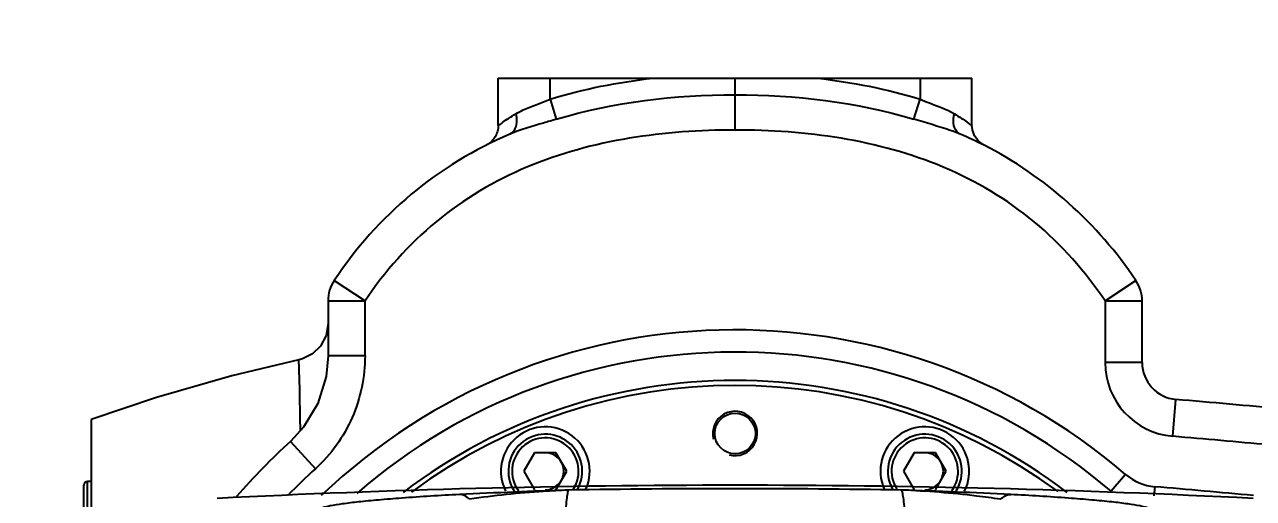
# Model space of a CAD drawing. Header units: millimetres. Extents: x 5828 to 7155, y 123 to 421.
# Drawn here: x 6352.96 to 6361.26, y 304.06 to 307.26 of the extents above; entities that cross this region are included whole.
import ezdxf

# ---------------------------------------------------------------- set-up
doc = ezdxf.new("R2010")
doc.units = ezdxf.units.MM
for name, color, linetype in [('外形图', 7, 'Continuous'), ('多重引线', 7, 'Continuous'), ('尺寸标注', 7, 'Continuous')]:
    doc.layers.add(name, color=color, linetype=linetype)
doc.styles.add('微软雅黑', font='msyh.ttc', dxfattribs={"height": 2})
doc.dimstyles.new('尺寸标注_1_20比例', dxfattribs={"dimtxt": 1.5, "dimasz": 1.25, "dimexe": 0.5, "dimexo": 0.4, "dimgap": 0.5, "dimtad": 1, "dimdec": 1, "dimlfac": 20, "dimdsep": 46, "dimtxsty": '微软雅黑', "dimcen": 0.09, "dimadec": 0, "dimazin": 0, "dimtp": 0.01, "dimtm": 0.01, "dimtfac": 1, "dimtdec": 1, "dimtofl": 0, "dimtmove": 0, "dimatfit": 3, "dimfxl": 1, "dimtolj": 1, "dimarcsym": 0})

# ---------------------------------------------------------------- blocks, each defined once
blk = doc.blocks.new('*D1056')
at = {"layer": 'Defpoints', "color": 0}
for p in [(6369.4329, 311.2873), (6369.4329, 295.1307), (6345.0571, 282.8222)]:
    blk.add_point(p, dxfattribs=at)
at = {"layer": '尺寸标注', "color": 0, "linetype": 'Continuous', "lineweight": -2}
for p, q in [((6345.0571, 283.2222), (6345.0571, 311.7873)), ((6369.4329, 295.5307), (6369.4329, 311.7873)), ((6346.3071, 311.2873), (6368.1829, 311.2873))]:
    blk.add_line(p, q, dxfattribs=at)
at = {"layer": '尺寸标注', "color": 0}
for points in [[(6346.3071, 311.4956), (6346.3071, 311.0789), (6345.0571, 311.2873)], [(6368.1829, 311.0789), (6368.1829, 311.4956), (6369.4329, 311.2873)]]:
    blk.add_solid(points, dxfattribs=at)
at = {"layer": '尺寸标注', "color": 0, "insert": (6357.245, 312.8732), "char_height": 2, "attachment_point": 5, "style": '微软雅黑'}
blk.add_mtext('\\A1;\\A1;{\\H1.05x;487.5}', dxfattribs=at)
blk = doc.blocks.new('*D1110')
at = {"layer": 'Defpoints', "color": 0}
for p in [(6369.4329, 319.1341), (6369.4329, 295.853), (6344.1571, 265.1508)]:
    blk.add_point(p, dxfattribs=at)
at = {"layer": '多重引线', "color": 0, "lineweight": -2}
for p, q in [((6344.1571, 265.5508), (6344.1571, 319.6341)), ((6369.4329, 296.253), (6369.4329, 319.6341)), ((6345.4071, 319.1341), (6368.1829, 319.1341))]:
    blk.add_line(p, q, dxfattribs=at)
at = {"layer": '多重引线', "color": 0}
for points in [[(6345.4071, 319.3424), (6345.4071, 318.9258), (6344.1571, 319.1341)], [(6368.1829, 318.9258), (6368.1829, 319.3424), (6369.4329, 319.1341)]]:
    blk.add_solid(points, dxfattribs=at)
at = {"layer": '多重引线', "color": 0, "insert": (6356.795, 320.72), "char_height": 2, "attachment_point": 5, "style": '微软雅黑'}
blk.add_mtext('\\A1;\\A1;{\\H1.05x;505.5}', dxfattribs=at)

msp = doc.modelspace()

# ---------------------------------------------------------------- linework, layer by layer
at = {"layer": '外形图', "color": 0, "linetype": 'Continuous'}
for p, q in [((6356.1575, 306.5829), (6356.1575, 306.9021)), ((6356.1575, 306.9021), (6359.3576, 306.9021)), ((6356.5075, 306.7611), (6356.5075, 306.9021)), ((6357.7575, 306.5521), (6357.7575, 306.9021)), ((6359.0075, 306.9021), (6359.0075, 306.7611)), ((6359.3576, 306.5829), (6359.3576, 306.9021)), ((6356.5075, 306.7611), (6356.5492, 306.6249)), ((6358.9658, 306.6249), (6359.0075, 306.7611)), ((6355.0497, 305.5363), (6355.2574, 305.3972)), ((6360.2576, 305.3972), (6360.4653, 305.5363)), ((6355.0074, 305.3972), (6355.0074, 305.0265)), ((6355.0074, 305.3972), (6355.2574, 305.3972)), ((6355.2574, 305.0265), (6355.2574, 305.3972)), ((6360.2576, 305.3972), (6360.2576, 304.9811)), ((6360.2576, 305.3972), (6360.5076, 305.3972)), ((6360.5076, 304.9811), (6360.5076, 305.3972)), ((6355.0074, 305.0265), (6354.9948, 304.8859)), ((6355.2574, 305.0265), (6355.0074, 305.0265)), ((6360.5076, 304.9811), (6360.2576, 304.9811)), ((6360.7139, 304.483), (6360.7358, 304.7321)), ((6353.4074, 304.5955), (6353.4074, 303.6665)), ((6354.7544, 304.4489), (6354.9227, 304.2641)), ((6356.4033, 304.372), (6356.3311, 304.247)), ((6356.5476, 304.372), (6356.4033, 304.372)), ((6356.6198, 304.247), (6356.5476, 304.372)), ((6358.9674, 304.372), (6358.8952, 304.247)), ((6359.1117, 304.372), (6358.9674, 304.372)), ((6359.1839, 304.247), (6359.1117, 304.372)), ((6356.3311, 304.247), (6356.4033, 304.122)), ((6356.5476, 304.122), (6356.6198, 304.247)), ((6358.8952, 304.247), (6358.9674, 304.122)), ((6359.1117, 304.122), (6359.1839, 304.247)), ((6360.3952, 304.2254), (6360.2975, 304.1115)), ((6353.3574, 303.852), (6353.3574, 304.152)), ((6353.3824, 303.827), (6353.3824, 304.177)), ((6353.4074, 304.177), (6353.3824, 304.177)), ((6360.5926, 304.1423), (6360.5872, 304.0802))]:
    msp.add_line(p, q, dxfattribs=at)
for points in [[(6356.1574, 306.5829), (6356.1572, 306.5742), (6356.1562, 306.5634), (6356.1544, 306.5529), (6356.152, 306.5428), (6356.1489, 306.5331), (6356.1453, 306.5238), (6356.1412, 306.5151), (6356.1367, 306.5068), (6356.1318, 306.4991), (6356.1266, 306.4918), (6356.1212, 306.4851), (6356.1155, 306.4789), (6356.1097, 306.4732), (6356.1039, 306.468), (6356.0979, 306.4632), (6356.0919, 306.459), (6356.086, 306.4551), (6356.0803, 306.4517), (6356.077, 306.45), (6356.0761, 306.4495), (6356.076, 306.4494)], [(6359.44, 306.449), (6359.4014, 306.4769), (6359.3746, 306.5135), (6359.3604, 306.5537), (6359.3576, 306.5829)], [(6355.0074, 305.2436), (6354.9941, 305.163), (6354.9569, 305.0928)], [(6354.9569, 305.0928), (6354.9017, 305.0394), (6354.835, 305.0059), (6354.8096, 304.9991)], [(6354.8096, 304.9991), (6354.3582, 304.8922), (6353.8497, 304.746), (6353.4074, 304.5955)], [(6354.9948, 304.8859), (6354.9391, 304.705), (6354.8421, 304.5436), (6354.7544, 304.4489)]]:
    msp.add_lwpolyline(points, dxfattribs=at)
msp.add_circle((6357.7575, 304.502), 0.1375, dxfattribs=at)
for centre, radius, start, end in [((6358.1605, 303.9107), 2.8426, 63.24862, 66.82275), ((6355.2574, 305.3972), 0.25, 146.19238, 180), ((6360.2576, 305.3972), 0.25, 0, 33.8076), ((6357.7575, 301.1519), 4.0501, 49.36272, 133.65078), ((6357.7575, 301.1519), 3.9001, 49.36318, 130.95708), ((6360.7576, 304.9811), 0.5, 180.00003, 264.98954), ((6360.7576, 304.9811), 0.25, 180.00005, 264.98954), ((6357.7575, 301.1519), 3.7078, 52.77303, 127.22697), ((6357.7575, 301.1519), 3.6751, 53.58336, 126.51055), ((6357.7575, 304.502), 0.15, 255, 195), ((6354.7605, 304.8433), 0.3209, 280.85266, 282.70402), ((6354.5709, 304.5243), 0.2502, 359.02617, 0.82269), ((6356.4755, 304.247), 0.3, 336.28065, 206.65428), ((6359.0395, 304.247), 0.3, 333.34572, 203.71935), ((6357.7575, 301.1519), 4.4597, 132.32952, 139.03932), ((6356.4755, 304.247), 0.25, 330.73299, 212.1882), ((6356.4755, 304.247), 0.225, 326.92304, 216.0652), ((6359.0395, 304.247), 0.25, 327.8118, 209.26701), ((6359.0395, 304.247), 0.225, 323.9348, 213.07696), ((6356.4755, 304.247), 0.125, 270, 90), ((6359.0395, 304.247), 0.125, 270, 90), ((6357.7575, 301.1519), 4.2097, 132.32952, 135.85175), ((6360.6232, 304.491), 0.35, 229.36272, 264.99627), ((6353.3824, 304.152), 0.025, 90, 180), ((6357.7575, 235.1437), 69.0083, 87.092708, 92.907292), ((6357.9977, 261.4886), 42.6525, 91.83494, 92.8251), ((6357.7575, 237.2769), 66.8518, 89.035279, 90.964721), ((6357.6573, 264.9291), 39.2094, 87.13143, 88.20854), ((6340.0317, 68.2419), 236.7948, 84.856743, 85.018712)]:
    msp.add_arc(centre, radius, start, end, dxfattribs=at)
for points in [[(6356.5075, 306.7611), (6356.7332, 306.8302), (6356.967, 306.8757), (6357.2017, 306.9021)], [(6358.3134, 306.9021), (6358.548, 306.8757), (6358.7818, 306.8302), (6359.0075, 306.7611)], [(6356.5492, 306.6249), (6356.9379, 306.7438), (6357.351, 306.7896), (6357.7575, 306.7896)], [(6357.7575, 306.7896), (6358.164, 306.7896), (6358.5771, 306.7438), (6358.9658, 306.6249)], [(6360.4653, 305.5363), (6360.2107, 305.9165), (6359.8485, 306.243), (6359.44, 306.449)], [(6355.9639, 304.0579), (6355.9464, 304.076), (6355.9205, 304.0895), (6355.8955, 304.0893)], [(6359.5511, 304.0579), (6359.5686, 304.076), (6359.5945, 304.0895), (6359.6196, 304.0893)]]:
    msp.add_open_spline(points, degree=3, dxfattribs=at)
for points, knots in [([(6356.2759, 306.6617), (6356.2922, 306.6717), (6356.368, 306.7087), (6356.4479, 306.7351), (6356.5075, 306.7611)], [0, 0, 0, 0, 0.226739, 1, 1, 1, 1]), ([(6359.0075, 306.7611), (6359.0283, 306.7521), (6359.1056, 306.7196), (6359.1868, 306.6938), (6359.2391, 306.6617)], [0, 0, 0, 0, 0.26984, 1, 1, 1, 1]), ([(6356.1574, 306.5829), (6356.1574, 306.5862), (6356.1744, 306.5905), (6356.1915, 306.6097), (6356.2313, 306.6327), (6356.2594, 306.6516), (6356.2759, 306.6617)], [0, 0, 0, 0, 0.070718, 0.273822, 0.591263, 1, 1, 1, 1]), ([(6356.2759, 306.6617), (6356.2795, 306.6472), (6356.2874, 306.5996), (6356.2676, 306.5375), (6356.2358, 306.5239)], [0, 0, 0, 0, 0.302143, 1, 1, 1, 1]), ([(6356.5491, 306.6249), (6356.5207, 306.6162), (6356.4158, 306.5843), (6356.3094, 306.5554), (6356.2358, 306.5239)], [0, 0, 0, 0, 0.270616, 1, 1, 1, 1]), ([(6359.2792, 306.5239), (6359.2568, 306.5335), (6359.1536, 306.5712), (6359.0475, 306.5999), (6358.9659, 306.6249)], [0, 0, 0, 0, 0.222164, 1, 1, 1, 1]), ([(6359.2792, 306.5239), (6359.2699, 306.5279), (6359.2289, 306.5609), (6359.2297, 306.6227), (6359.2391, 306.6617)], [0, 0, 0, 0, 0.201915, 1, 1, 1, 1]), ([(6359.2391, 306.6617), (6359.2556, 306.6516), (6359.2837, 306.6327), (6359.3235, 306.6097), (6359.3405, 306.5906), (6359.3576, 306.5863), (6359.3576, 306.5829)], [0, 0, 0, 0, 0.407416, 0.72595, 0.928965, 1, 1, 1, 1]), ([(6356.2358, 306.5239), (6355.9967, 306.4215), (6355.5436, 306.1489), (6355.1943, 305.7524), (6355.0497, 305.5363)], [0, 0, 0, 0, 0.500106, 1, 1, 1, 1]), ([(6357.7575, 306.5521), (6357.2824, 306.5521), (6356.5476, 306.4544), (6355.7138, 305.9623), (6355.3909, 305.5965), (6355.2574, 305.3972)], [0, 0, 0, 0, 0.497707, 0.74869, 1, 1, 1, 1]), ([(6360.2576, 305.3972), (6360.1246, 305.5958), (6359.8028, 305.9607), (6358.9697, 306.454), (6358.2338, 306.5521), (6357.7575, 306.5521)], [0, 0, 0, 0, 0.250324, 0.501044, 1, 1, 1, 1]), ([(6355.2574, 305.0265), (6355.2574, 304.8848), (6355.1984, 304.598), (6355.0276, 304.3596), (6354.9227, 304.2641)], [0, 0, 0, 0, 0.499743, 1, 1, 1, 1]), ([(6354.8209, 304.5279), (6354.8199, 304.5949), (6354.8177, 304.7109), (6354.8161, 304.8468), (6354.8125, 304.9244), (6354.8138, 304.9661), (6354.8083, 304.9822), (6354.8121, 304.9994), (6354.8096, 304.9991)], [0, 0, 0, 0, 0.426448, 0.742247, 0.854128, 0.934778, 0.983762, 1, 1, 1, 1]), ([(6360.7358, 297.9218), (6360.9775, 297.943), (6361.4622, 297.9856), (6362.193, 298.056), (6362.8119, 298.132), (6363.3242, 298.2403), (6363.8604, 298.455), (6364.2252, 299.0922), (6364.5249, 300.0731), (6364.6628, 301.3286), (6364.524, 302.5851), (6364.2239, 303.5658), (6363.8567, 304.2017), (6363.3211, 304.4144), (6362.8093, 304.5223), (6362.1911, 304.598), (6361.4614, 304.6683), (6360.9772, 304.7109), (6360.7358, 304.7321)], [0, 0, 0, 0, 0.059304, 0.118884, 0.179492, 0.211315, 0.24722, 0.316724, 0.378735, 0.500163, 0.621493, 0.683827, 0.75306, 0.788939, 0.820753, 0.881257, 0.940766, 1, 1, 1, 1]), ([(6361.8939, 298.2792), (6362.1104, 298.301), (6362.4349, 298.3361), (6362.8658, 298.3999), (6363.1843, 298.4668), (6363.498, 298.5677), (6363.7498, 298.7873), (6363.9112, 299.0714), (6364.0824, 299.4674), (6364.2272, 299.9886), (6364.3297, 300.6257), (6364.3683, 301.2689), (6364.3413, 301.9122), (6364.2506, 302.5515), (6364.1171, 303.0755), (6363.9609, 303.4787), (6363.8124, 303.7657), (6363.6031, 304.0238), (6363.2979, 304.1572), (6362.9819, 304.2325), (6362.5526, 304.3036), (6362.0127, 304.3645), (6361.3635, 304.4259), (6360.9305, 304.464), (6360.7139, 304.483)], [0, 0, 0, 0, 0.062933, 0.09439, 0.125836, 0.157223, 0.188391, 0.219714, 0.251005, 0.313086, 0.375455, 0.437353, 0.499097, 0.561313, 0.623794, 0.654993, 0.686065, 0.7173, 0.748615, 0.780049, 0.811444, 0.874287, 0.937143, 1, 1, 1, 1]), ([(6356.6319, 304.1193), (6356.5753, 304.1172), (6356.3518, 304.1059), (6356.1292, 304.0816), (6355.9639, 304.0579)], [0, 0, 0, 0, 0.253539, 1, 1, 1, 1]), ([(6356.6319, 304.1193), (6356.6275, 304.1166), (6356.6258, 304.0959), (6356.6183, 304.0622), (6356.6135, 304.0026), (6356.6094, 303.9573), (6356.6075, 303.931)], [0, 0, 0, 0, 0.081513, 0.276429, 0.583991, 1, 1, 1, 1]), ([(6358.9075, 303.931), (6358.9056, 303.9573), (6358.9015, 304.0026), (6358.8967, 304.0622), (6358.8892, 304.0959), (6358.8875, 304.1166), (6358.8831, 304.1193)], [0, 0, 0, 0, 0.416011, 0.723574, 0.918491, 1, 1, 1, 1]), ([(6359.5511, 304.0579), (6359.497, 304.0657), (6359.2753, 304.095), (6359.052, 304.1132), (6358.8831, 304.1193)], [0, 0, 0, 0, 0.244462, 1, 1, 1, 1]), ([(6355.8955, 304.0893), (6355.7654, 304.0827), (6355.5824, 304.0718), (6355.3553, 304.0535), (6355.2207, 304.0405), (6355.1136, 304.0276), (6355.0282, 304.0149), (6354.9841, 304.0036), (6354.9513, 303.994), (6354.9513, 303.9866)], [0, 0, 0, 0, 0.409786, 0.576096, 0.717731, 0.833356, 0.92067, 0.976833, 1, 1, 1, 1]), ([(6360.5637, 303.9866), (6360.5637, 303.994), (6360.5309, 304.0036), (6360.4868, 304.0149), (6360.4014, 304.0276), (6360.2943, 304.0405), (6360.1597, 304.0535), (6359.9326, 304.0718), (6359.7496, 304.0827), (6359.6196, 304.0893)], [0, 0, 0, 0, 0.023169, 0.079332, 0.166648, 0.28227, 0.423898, 0.590199, 1, 1, 1, 1])]:
    msp.add_open_spline(points, degree=3, knots=knots, dxfattribs=at)

# ---------------------------------------------------------------- dimensions: what is measured, and where the dimension line sits
at = {"layer": '多重引线'}
dim = msp.add_linear_dim(base=(6369.4329, 319.1341), p1=(6344.1571, 265.1508), p2=(6369.4329, 295.853), text='\\A1;{\\H1.05x;<>}', dimstyle='尺寸标注_1_20比例', override={"dimtxsty": '微软雅黑'}, dxfattribs=at)
dim.commit()
dim.dimension.update_dxf_attribs({"geometry": '*D1110', "text_midpoint": (6356.795, 320.72)})
at = {"layer": '尺寸标注', "color": 0, "linetype": 'Continuous'}
dim = msp.add_linear_dim(base=(6369.4329, 311.2873), p1=(6345.0571, 282.8222), p2=(6369.4329, 295.1307), text='\\A1;{\\H1.05x;487.5}', dimstyle='尺寸标注_1_20比例', override={"dimtxsty": '微软雅黑'}, dxfattribs=at)
dim.commit()
dim.dimension.update_dxf_attribs({"geometry": '*D1056', "text_midpoint": (6357.245, 312.8732)})

doc.saveas('drawing.dxf')
